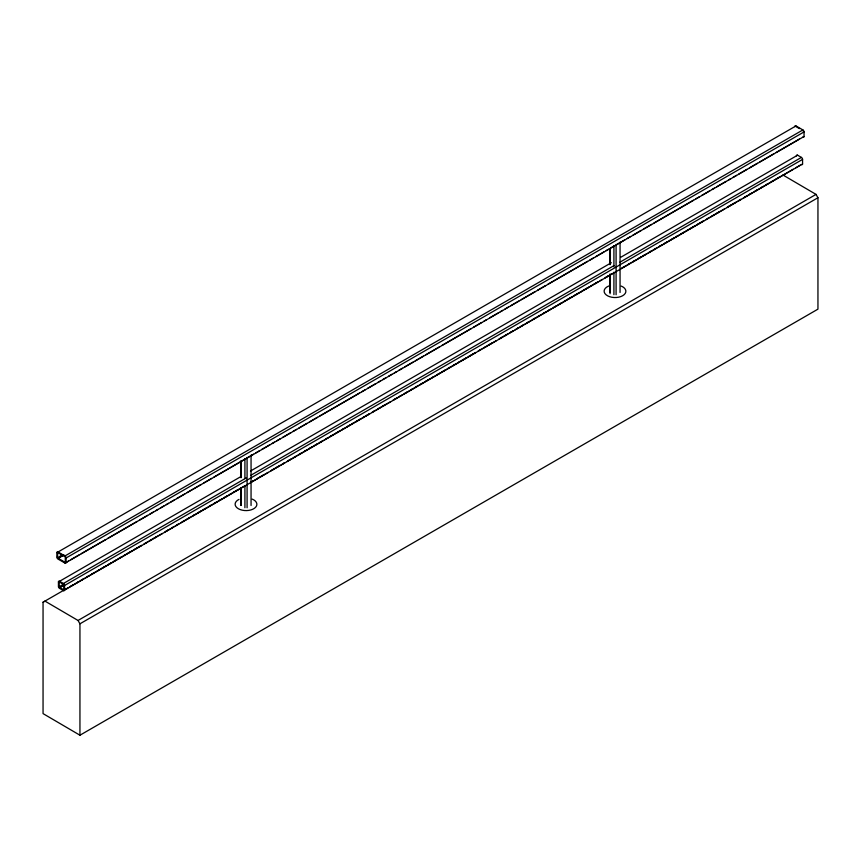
<?xml version="1.0" encoding="UTF-8"?>
<svg xmlns="http://www.w3.org/2000/svg" width="861" height="861" viewBox="0 0 861 861"><rect width="100%" height="100%" fill="white"/><g stroke="black" fill="none" stroke-linecap="round" stroke-linejoin="round"><path stroke-width="1.29" d="M56.891 552.644L795.973 125.932L802.893 129.925A1.636 0.936 60 0 1 804.045 131.927L804.045 136.512L66.114 562.556A1.647 0.947 60 0 1 64.962 563.072L57.752 558.907A1.464 0.839 60 0 1 56.891 557.228L56.891 552.644A1.636 0.936 60 0 1 58.042 551.976L64.962 555.969A1.636 0.936 60 0 1 66.114 557.971L66.114 562.556M57.461 557.541L57.816 552.568L65.242 556.895L65.35 562.459L57.536 557.885L62.121 554.85M57.848 558.305L63.671 554.947M58.042 558.412L63.865 555.054M64.962 555.969L802.893 129.925M66.114 557.971L804.045 131.927M64.962 563.072L68.45 561.06M70.774 559.715L78.921 555.011M81.257 553.666L105.699 539.556M108.023 538.211L137.125 521.411M139.45 520.066L147.597 515.362M149.922 514.017L153.419 512.004M155.744 510.659L158.069 509.314M160.404 507.968L163.891 505.956M166.227 504.611L168.552 503.265M170.876 501.92L174.374 499.907M176.699 498.562L184.846 493.859M187.171 492.514L201.14 484.452M203.465 483.107L211.612 478.404M213.948 477.059L253.521 454.21M255.846 452.864L259.333 450.852M261.669 449.507L269.816 444.803M272.141 443.458L274.465 442.113M276.801 440.767L280.288 438.755M282.612 437.41L290.76 432.706M293.095 431.361L296.582 429.348M298.907 428.003L307.054 423.3M309.39 421.955L317.537 417.251M319.861 415.906L359.435 393.057M361.76 391.712L365.258 389.699M367.582 388.354L375.73 383.651M378.054 382.306L380.39 380.96M382.714 379.615L386.202 377.602M388.537 376.257L392.024 374.244M394.349 372.899L396.684 371.554M399.009 370.208L402.496 368.196M404.831 366.851L412.979 362.147M415.303 360.802L423.451 356.099M425.775 354.754L439.745 346.692M442.07 345.347L471.171 328.547M473.496 327.202L481.643 322.498M483.979 321.153L486.304 319.808M489.801 317.795L497.949 313.092M500.273 311.747L502.598 310.401M504.923 309.056L508.42 307.043M510.745 305.698L518.892 300.995M521.228 299.65L535.187 291.588M537.522 290.243L545.67 285.54M547.994 284.195L587.568 261.346M589.893 260L593.39 257.988M595.715 256.643L603.862 251.939M606.187 250.594L608.523 249.249M610.847 247.903L614.334 245.891M616.67 244.546L624.817 239.842M627.142 238.497L630.629 236.484M632.964 235.139L641.111 230.436M643.436 229.091L651.583 224.387M653.908 223.042L693.482 200.193M695.817 198.848L699.304 196.835M701.629 195.49L709.776 190.787M712.112 189.442L714.436 188.096M716.761 186.762L726.071 181.38M728.406 180.035L730.731 178.69M733.055 177.344L736.553 175.332M738.878 173.987L747.025 169.283M749.35 167.938L757.497 163.235M759.832 161.89L773.802 153.828M776.127 152.483L799.406 139.041M620.641 257.342L797.577 155.195L801.419 157.412A1.636 0.936 60 0 1 802.57 159.403L802.57 163.988L64.575 590.076A1.647 0.947 60 0 1 63.423 590.592L59.291 588.203A1.464 0.839 60 0 1 58.43 586.524L58.43 581.939L241.177 476.424M250.476 471.053L611.332 262.723M58.43 581.939A1.636 0.936 60 0 1 59.581 581.272L63.423 583.489L246.171 477.973M250.831 475.294L614.011 265.608M619.834 262.25L801.419 157.412M59 586.836L59.291 581.864L63.875 584.684L63.811 589.979L59 586.836L63.66 584.145M59.387 587.6L64.048 584.91M59.581 587.708L64.231 585.017M64.575 590.076L64.575 585.491L802.57 159.403M782.972 175.02L816.024 194.392L817.95 197.729L817.95 309.142L79.944 735.219L43.05 713.608L43.05 602.194L63.596 590.355M65.92 589.01L68.256 587.665M70.58 586.319L72.905 584.974M76.403 582.962L78.728 581.616M81.052 580.271L84.55 578.258M86.875 576.913L89.21 575.568M91.535 574.222L95.022 572.21M97.358 570.865L99.682 569.519M102.007 568.174L105.505 566.161M107.829 564.816L111.327 562.793M113.652 561.458L115.977 560.113M118.301 558.767L121.799 556.744M124.124 555.41L132.271 550.696M134.607 549.361L141.591 545.325M145.078 543.313L147.403 541.967M149.739 540.622L157.886 535.919M166.033 531.215L168.358 529.87M171.856 527.847L174.18 526.501M176.505 525.167L178.84 523.822M182.328 521.798L184.652 520.453M186.988 519.118L190.475 517.095M192.81 515.75L195.135 514.404M197.46 513.07L200.957 511.047M203.282 509.701L205.607 508.356M209.105 506.343L211.429 504.998M213.754 503.653L217.252 501.64M219.577 500.295L221.901 498.95M224.237 497.604L227.724 495.592M230.059 494.246L238.206 489.543M251.003 482.149L253.338 480.804M256.826 478.791L263.81 474.755M271.958 470.052L280.105 465.349M282.44 464.004L284.765 462.658M288.252 460.646L290.587 459.3M294.075 457.288L296.399 455.943M298.735 454.597L301.059 453.252M304.557 451.239L306.882 449.894M309.207 448.549L312.704 446.536M315.029 445.191L317.354 443.845M319.689 442.5L323.176 440.488M325.501 439.142L327.837 437.797M330.161 436.452L333.648 434.439M335.984 433.094L339.471 431.07M341.806 429.736L344.131 428.391M346.456 427.045L349.953 425.022M352.278 423.687L360.425 418.973M362.75 417.639L369.735 413.603M373.233 411.59L375.557 410.245M377.882 408.9L386.04 404.196M394.187 399.493L396.512 398.148M399.999 396.125L402.335 394.779M404.659 393.445L406.984 392.099M410.482 390.076L412.806 388.731M415.131 387.396L418.629 385.373M420.954 384.028L423.289 382.682M425.614 381.348L429.101 379.324M431.436 377.979L433.761 376.634M437.248 374.621L439.584 373.276M441.908 371.93L445.406 369.918M447.731 368.573L450.055 367.227M452.391 365.882L455.878 363.869M458.203 362.524L466.35 357.821M468.685 356.476L475.67 352.45M479.157 350.427L481.482 349.082M484.98 347.069L491.965 343.033M500.112 338.33L508.259 333.627M510.584 332.281L512.919 330.936M516.406 328.924L518.731 327.578M521.066 326.233L524.553 324.22M526.889 322.875L529.214 321.53M532.701 319.517L535.036 318.172M537.361 316.826L539.686 315.481M543.183 313.469L545.508 312.123M547.833 310.778L551.331 308.765M553.655 307.42L555.98 306.075M558.315 304.729L561.803 302.717M564.138 301.372L572.285 296.668M574.61 295.323L578.097 293.3M580.432 291.965L588.58 287.251M590.904 285.917L597.889 281.881M606.036 277.177L608.372 275.832M622.331 267.771L624.666 266.426M628.153 264.402L630.489 263.057M632.813 261.722L635.138 260.377M638.636 258.354L640.961 257.008M643.285 255.674L646.783 253.651M649.108 252.305L651.433 250.96M653.768 249.625L657.255 247.602M659.58 246.257L661.915 244.911M664.24 243.577L667.738 241.554M670.062 240.208L673.55 238.196M675.885 236.85L678.21 235.505M680.534 234.16L684.032 232.147M686.357 230.802L694.504 226.099M696.829 224.753L703.814 220.728M707.312 218.705L709.636 217.359M711.972 216.014L720.119 211.311M728.266 206.608L736.413 201.904M738.738 200.559L741.063 199.214M744.561 197.201L746.885 195.856M749.221 194.511L752.708 192.498M755.032 191.153L757.368 189.807M760.855 187.795L763.18 186.45M765.515 185.104L767.84 183.759M771.338 181.746L773.662 180.401M775.987 179.056L779.485 177.043M63.423 590.592L66.91 588.58M69.246 587.234L83.205 579.162M85.54 577.828L93.688 573.114M96.012 571.779L125.114 554.968M127.439 553.634L141.408 545.562M143.744 544.217L146.069 542.871M148.393 541.537L151.891 539.513M154.216 538.168L156.541 536.823M158.876 535.488L162.363 533.465M164.688 532.12L172.846 527.416M175.17 526.071L178.657 524.058M180.993 522.713L189.14 518.01M191.465 516.665L231.039 493.816M233.374 492.47L245.008 485.755M250.831 482.386L257.816 478.361M260.14 477.016L268.288 472.312M270.623 470.967L274.11 468.954M276.446 467.609L278.77 466.264M281.095 464.918L284.593 462.906M286.917 461.561L295.065 456.857M297.389 455.512L321.842 441.392M324.166 440.057L353.268 423.246M355.593 421.912L363.74 417.198M366.076 415.863L369.563 413.84M371.887 412.494L374.223 411.149M376.548 409.814L380.045 407.791M382.37 406.446L384.695 405.1M387.019 403.766L390.517 401.743M392.842 400.397L400.989 395.694M403.325 394.349L417.294 386.288M419.619 384.942L459.193 362.094M461.518 360.748L475.487 352.687M477.823 351.342L480.147 349.996M482.472 348.651L485.97 346.639M488.295 345.293L496.442 340.59M498.777 339.245L502.264 337.232M504.589 335.887L506.925 334.542M509.249 333.196L512.736 331.184M515.072 329.838L523.219 325.135M525.544 323.79L549.985 309.669M552.321 308.335L565.117 300.941M567.453 299.596L581.423 291.524M583.747 290.189L591.894 285.475M594.219 284.141L597.717 282.117M600.042 280.772L602.366 279.427M604.702 278.092L608.189 276.069M610.524 274.724L612.849 273.378M620.996 268.675L629.143 263.972M631.468 262.627L645.438 254.565M647.773 253.22L655.921 248.517M658.245 247.172L687.347 230.371M689.672 229.026L703.641 220.965M705.966 219.62L708.302 218.274M710.626 216.929L714.124 214.916M716.449 213.571L718.774 212.226M721.098 210.88L724.596 208.868M726.921 207.523L735.068 202.819M737.403 201.474L740.89 199.461M743.215 198.116L751.373 193.413M753.698 192.068L793.272 169.219M795.607 167.873L800.256 165.183M43.05 602.194L44.976 601.107L78.028 620.469L816.024 194.392M79.944 735.219L79.944 623.816L817.95 197.729M795.995 126.61L799.438 128.601M802.872 130.581L803.431 131.313M78.028 620.469L79.944 623.816M620.06 242.145L620.06 292.46M616.089 244.438L616.089 294.753M613.915 245.686L613.915 266.867M613.915 272.173L613.915 294.677M610.072 248.764L610.072 264.65M610.072 273.916L610.072 293.784M609.846 248.635L609.846 264.531M609.846 275.122L609.846 292.331M251.057 505.493L251.057 455.178A1.636 0.936 0 0 0 251.315 454.985M247.085 457.482L247.085 507.786M244.911 458.73L244.911 478.587M244.911 486.53L244.911 507.721M241.069 460.484L241.069 477.694M241.069 488.284L241.069 505.493M240.854 461.679L240.854 477.564M240.854 488.155L240.854 505.375M804.045 136.512A1.647 0.947 60 0 1 802.893 137.028M794.821 126.599A1.636 0.936 60 0 1 795.973 125.932M802.57 163.988A1.647 0.947 60 0 1 801.419 164.516M796.425 155.852A1.636 0.936 60 0 1 797.577 155.195M63.423 583.489A1.636 0.936 60 0 1 64.575 585.491M252.208 499.1A10.87 6.318 0.4 0 1 254.35 508.356A10.87 6.318 0.4 0 1 238.336 508.722A10.87 6.318 0.4 0 1 238.992 499.402M621.212 286.056A10.87 6.318 0.4 0 1 622.707 295.71A10.87 6.318 0.4 0 1 606.112 294.828A10.87 6.318 0.4 0 1 610.374 285.486"/></g></svg>
